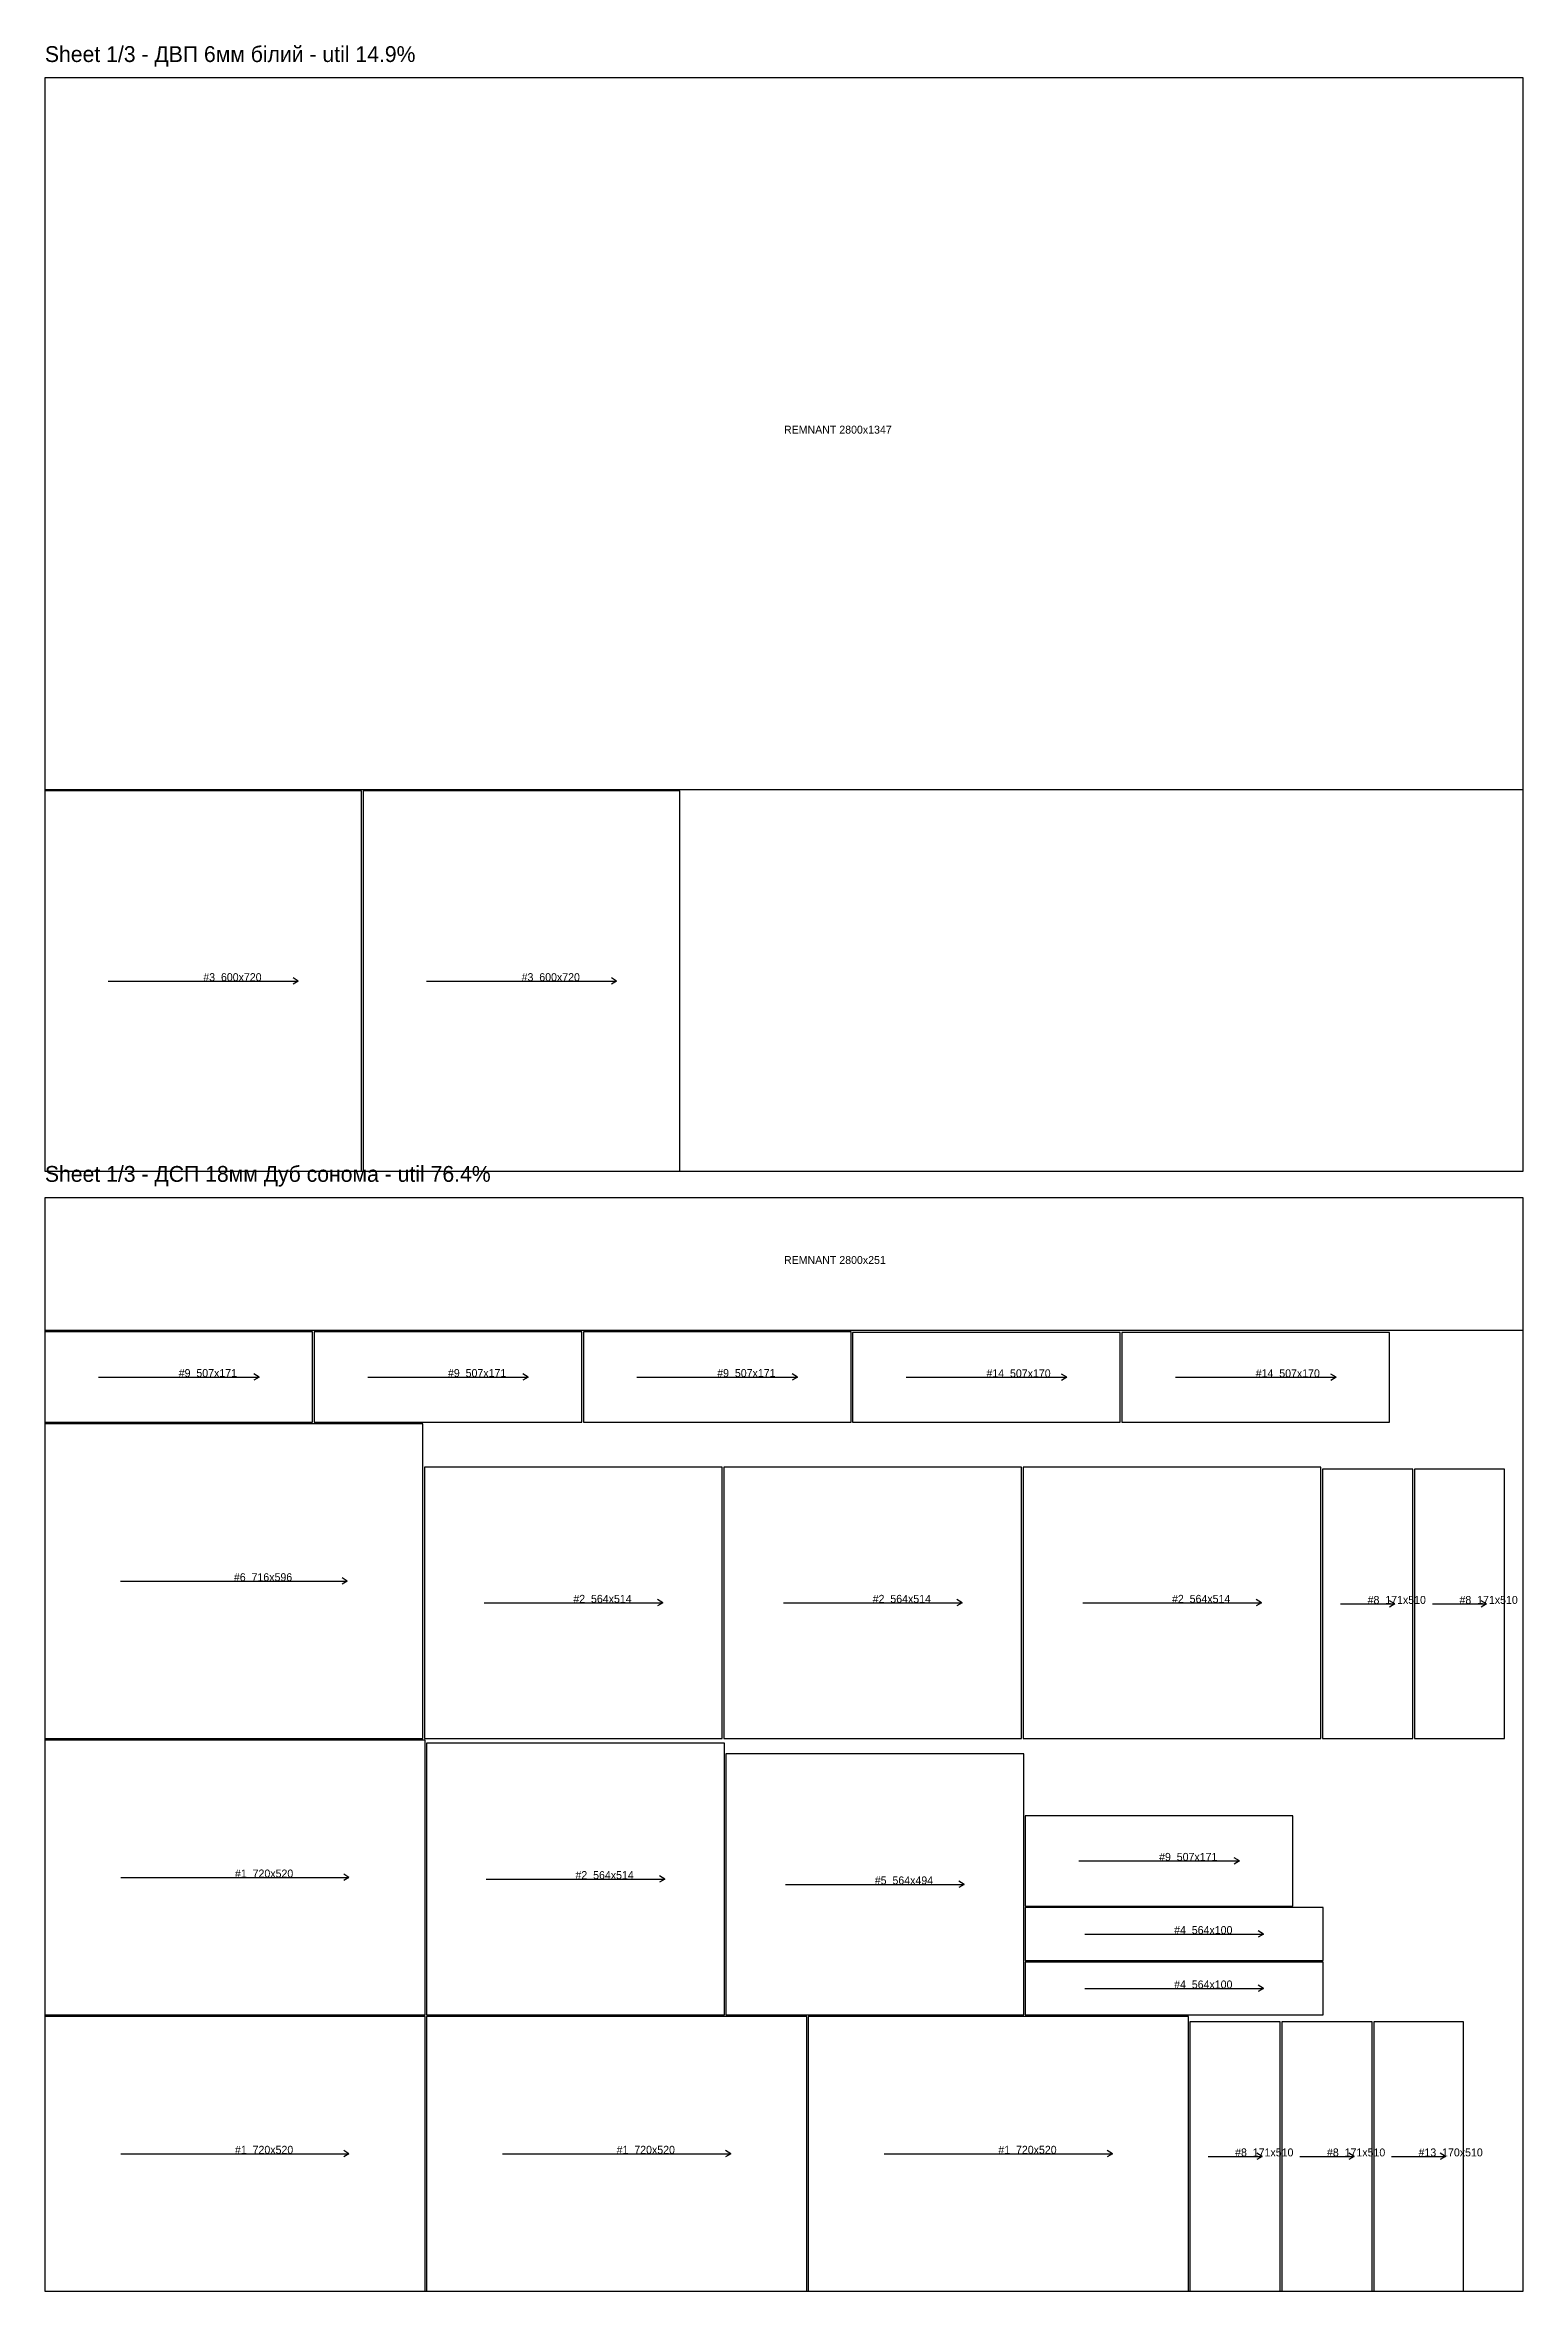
# Model space of a CAD drawing. Extents: x 0 to 5650, y 0 to 4252.
# Drawn here: x 0 to 2800, y 0 to 4252 of the extents above; entities that cross this region are included whole.
import ezdxf

# ---------------------------------------------------------------- set-up
doc = ezdxf.new("R2010")
doc.units = 0
for name, color, linetype in [('GRAIN', 7, 'CONTINUOUS'), ('INFO', 7, 'CONTINUOUS'), ('OUTLINE', 7, 'CONTINUOUS'), ('REMNANT', 7, 'CONTINUOUS'), ('SHEET', 7, 'CONTINUOUS')]:
    doc.layers.add(name, color=color, linetype=linetype)

msp = doc.modelspace()

# ---------------------------------------------------------------- linework, layer by layer
at = {"layer": 'GRAIN'}
for p, q in [((120, 2480), (480, 2480)), ((480, 2480), (470, 2486)), ((480, 2480), (470, 2474)), ((723, 2480), (1083, 2480)), ((1083, 2480), (1073, 2486)), ((1083, 2480), (1073, 2474)), ((101.4, 1730.5), (405.6, 1730.5)), ((405.6, 1730.5), (395.6, 1736.5)), ((405.6, 1730.5), (395.6, 1724.5)), ((611.4, 1730.5), (915.6, 1730.5)), ((915.6, 1730.5), (905.6, 1736.5)), ((915.6, 1730.5), (905.6, 1724.5)), ((1121.4, 1730.5), (1425.6, 1730.5)), ((1425.6, 1730.5), (1415.6, 1736.5)), ((1425.6, 1730.5), (1415.6, 1724.5)), ((1631.4, 1730), (1935.6, 1730)), ((1935.6, 1730), (1925.6, 1736)), ((1935.6, 1730), (1925.6, 1724)), ((2141.4, 1730), (2445.6, 1730)), ((2445.6, 1730), (2435.6, 1736)), ((2445.6, 1730), (2435.6, 1724)), ((143.2, 1344), (572.8, 1344)), ((572.8, 1344), (562.8, 1350)), ((572.8, 1344), (562.8, 1338)), ((831.8, 1303), (1170.2, 1303)), ((1170.2, 1303), (1160.2, 1309)), ((1170.2, 1303), (1160.2, 1297)), ((1398.8, 1303), (1737.2, 1303)), ((1737.2, 1303), (1727.2, 1309)), ((1737.2, 1303), (1727.2, 1297)), ((1965.8, 1303), (2304.2, 1303)), ((2304.2, 1303), (2294.2, 1309)), ((2304.2, 1303), (2294.2, 1297)), ((2454.2, 1301), (2556.8, 1301)), ((2556.8, 1301), (2546.8, 1307)), ((2556.8, 1301), (2546.8, 1295)), ((2628.2, 1301), (2730.8, 1301)), ((2730.8, 1301), (2720.8, 1307)), ((2730.8, 1301), (2720.8, 1295)), ((1958.4, 814.5), (2262.6, 814.5)), ((2262.6, 814.5), (2252.6, 820.5)), ((2262.6, 814.5), (2252.6, 808.5)), ((144, 783), (576, 783)), ((576, 783), (566, 789)), ((576, 783), (566, 777)), ((835.8, 780), (1174.2, 780)), ((1174.2, 780), (1164.2, 786)), ((1174.2, 780), (1164.2, 774)), ((1402.8, 770), (1741.2, 770)), ((1741.2, 770), (1731.2, 776)), ((1741.2, 770), (1731.2, 764)), ((2308.2, 676), (2298.2, 682)), ((1969.8, 676), (2308.2, 676)), ((2308.2, 676), (2298.2, 670)), ((1969.8, 573), (2308.2, 573)), ((2308.2, 573), (2298.2, 579)), ((2308.2, 573), (2298.2, 567)), ((144, 260), (576, 260)), ((576, 260), (566, 266)), ((576, 260), (566, 254)), ((867, 260), (1299, 260)), ((1299, 260), (1289, 266)), ((1299, 260), (1289, 254)), ((1590, 260), (2022, 260)), ((2022, 260), (2012, 266)), ((2022, 260), (2012, 254)), ((2305.8, 255), (2295.8, 261)), ((2479.8, 255), (2469.8, 261)), ((2653, 255), (2643, 261)), ((2203.2, 255), (2305.8, 255)), ((2305.8, 255), (2295.8, 249)), ((2377.2, 255), (2479.8, 255)), ((2479.8, 255), (2469.8, 249)), ((2551, 255), (2653, 255)), ((2653, 255), (2643, 249))]:
    msp.add_line(p, q, dxfattribs=at)
at = {"layer": 'OUTLINE'}
for points in [[(0, 2120), (600, 2120), (600, 2840), (0, 2840)], [(603, 2120), (1203, 2120), (1203, 2840), (603, 2840)], [(0, 1645), (507, 1645), (507, 1816), (0, 1816)], [(510, 1645), (1017, 1645), (1017, 1816), (510, 1816)], [(1020, 1645), (1527, 1645), (1527, 1816), (1020, 1816)], [(1530, 1645), (2037, 1645), (2037, 1815), (1530, 1815)], [(2040, 1645), (2547, 1645), (2547, 1815), (2040, 1815)], [(0, 1046), (716, 1046), (716, 1642), (0, 1642)], [(719, 1046), (1283, 1046), (1283, 1560), (719, 1560)], [(1286, 1046), (1850, 1046), (1850, 1560), (1286, 1560)], [(1853, 1046), (2417, 1046), (2417, 1560), (1853, 1560)], [(2420, 1046), (2591, 1046), (2591, 1556), (2420, 1556)], [(2594, 1046), (2765, 1046), (2765, 1556), (2594, 1556)], [(0, 523), (720, 523), (720, 1043), (0, 1043)], [(723, 523), (1287, 523), (1287, 1037), (723, 1037)], [(1290, 523), (1854, 523), (1854, 1017), (1290, 1017)], [(1857, 729), (2364, 729), (2364, 900), (1857, 900)], [(1857, 626), (2421, 626), (2421, 726), (1857, 726)], [(1857, 523), (2421, 523), (2421, 623), (1857, 623)], [(0, 0), (720, 0), (720, 520), (0, 520)], [(723, 0), (1443, 0), (1443, 520), (723, 520)], [(1446, 0), (2166, 0), (2166, 520), (1446, 520)], [(2169, 0), (2340, 0), (2340, 510), (2169, 510)], [(2343, 0), (2514, 0), (2514, 510), (2343, 510)], [(2517, 0), (2687, 0), (2687, 510), (2517, 510)]]:
    msp.add_lwpolyline(points, close=True, dxfattribs=at)
at = {"layer": 'REMNANT'}
for points in [[(0, 2843), (2800, 2843), (2800, 4190), (0, 4190)], [(0, 1819), (2800, 1819), (2800, 2070), (0, 2070)]]:
    msp.add_lwpolyline(points, close=True, dxfattribs=at)
at = {"layer": 'SHEET'}
for points in [[(0, 2120), (2800, 2120), (2800, 4190), (0, 4190)], [(0, 0), (2800, 0), (2800, 2070), (0, 2070)]]:
    msp.add_lwpolyline(points, close=True, dxfattribs=at)

# ---------------------------------------------------------------- texts
at = {"layer": 'INFO'}
for s, height, p in [('Sheet 1/3 - ДВП 6мм білий - util 14.9%', 30, (0, 4220)), ('#3  600x720', 15, (300, 2480)), ('#3  600x720', 15, (903, 2480)), ('Sheet 1/3 - ДСП 18мм Дуб сонома - util 76.4%', 30, (0, 2100)), ('#9  507x171', 15, (253.5, 1730.5)), ('#9  507x171', 15, (763.5, 1730.5)), ('#9  507x171', 15, (1273.5, 1730.5)), ('#14  507x170', 15, (1783.5, 1730)), ('#14  507x170', 15, (2293.5, 1730)), ('#6  716x596', 15, (358, 1344)), ('#2  564x514', 15, (1001, 1303)), ('#2  564x514', 15, (1568, 1303)), ('#2  564x514', 15, (2135, 1303)), ('#8  171x510', 15, (2505.5, 1301)), ('#8  171x510', 15, (2679.5, 1301)), ('#9  507x171', 15, (2110.5, 814.5)), ('#1  720x520', 15, (360, 783)), ('#2  564x514', 15, (1005, 780)), ('#5  564x494', 15, (1572, 770)), ('#4  564x100', 15, (2139, 676)), ('#4  564x100', 15, (2139, 573)), ('#1  720x520', 15, (360, 260)), ('#1  720x520', 15, (1083, 260)), ('#1  720x520', 15, (1806, 260)), ('#8  171x510', 15, (2254.5, 255)), ('#8  171x510', 15, (2428.5, 255)), ('#13  170x510', 15, (2602, 255))]:
    msp.add_text(s, height=height, dxfattribs=at).set_placement(p)
at = {"layer": 'REMNANT'}
for s, p in [('REMNANT 2800x1347', (1400, 3516.5)), ('REMNANT 2800x251', (1400, 1944.5))]:
    msp.add_text(s, height=15, dxfattribs=at).set_placement(p)

doc.saveas('drawing.dxf')
